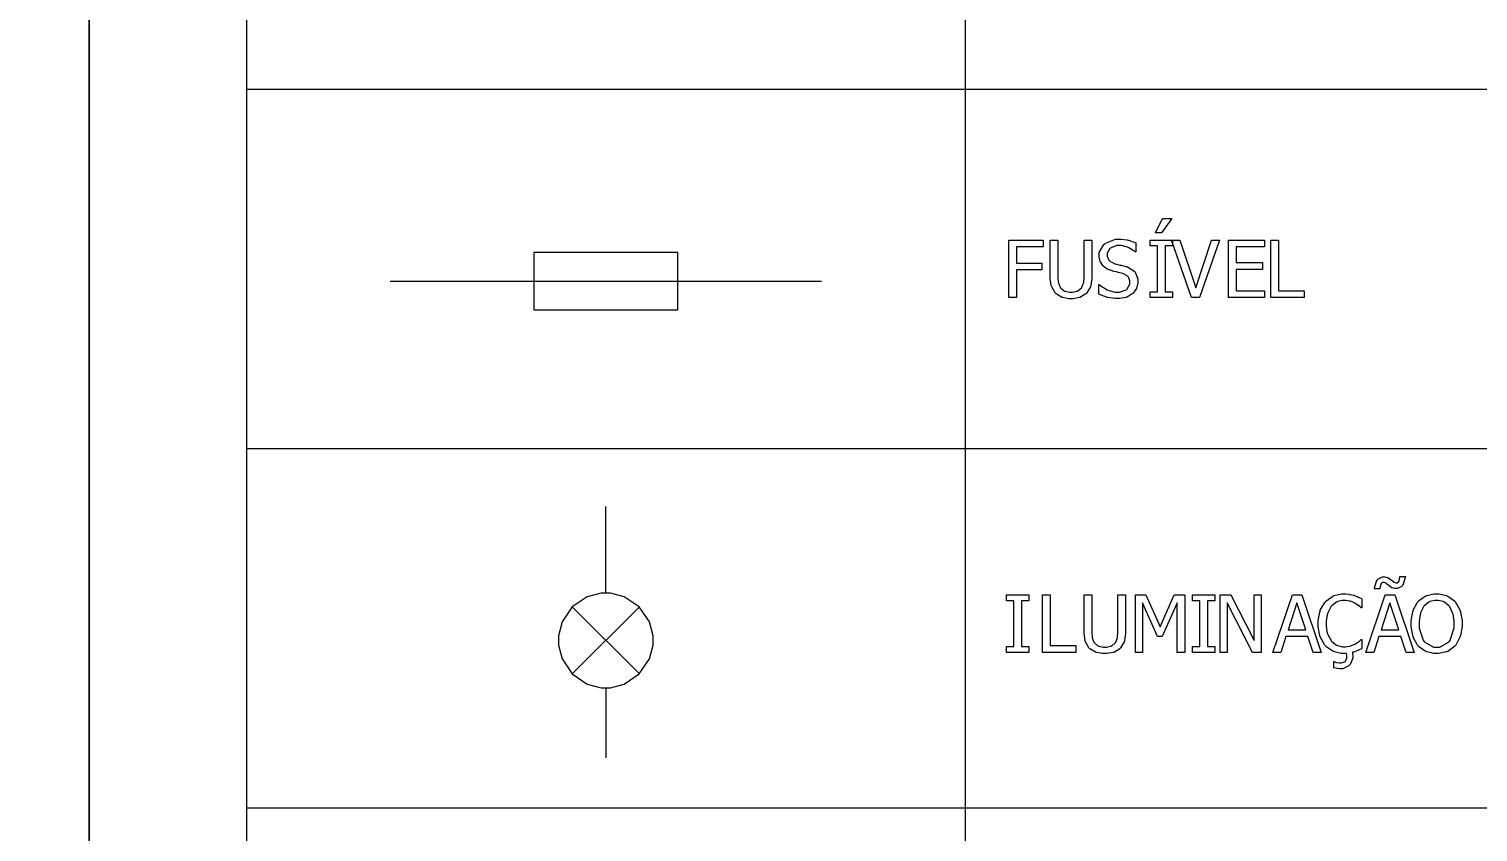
# Model space of a CAD drawing. Header units: millimetres. Extents: x 1974 to 2099, y 1386 to 1555.
# Drawn here: x 2069.255 to 2073.512, y 1481.35 to 1483.71 of the extents above; entities that cross this region are included whole.
import ezdxf

# ---------------------------------------------------------------- set-up
doc = ezdxf.new("R2010")
doc.units = ezdxf.units.MM
for name, color, linetype in [('MARGEM', 1, 'Continuous'), ('TEXTO', 4, 'Continuous'), ('TIMBRE', 7, 'Continuous')]:
    doc.layers.add(name, color=color, linetype=linetype)

msp = doc.modelspace()

# ---------------------------------------------------------------- linework, layer by layer
at = {"layer": 'MARGEM', "color": 7}
for points in [[(2039.7316, 1470.5843), (2069.4316, 1470.5843), (2069.4316, 1491.6093), (2039.7316, 1491.6093)], [(2069.4316, 1470.5843), (2099.1316, 1470.5843), (2099.1316, 1491.6093), (2069.4316, 1491.6093)]]:
    msp.add_lwpolyline(points, close=True, dxfattribs=at)
at = {"layer": 'TEXTO', "color": 0}
for p, q in [((2072.0054, 1489.868), (2072.0054, 1472.9723)), ((2098.7779, 1483.5322), (2069.8934, 1483.5322)), ((2072.5647, 1483.1107), (2072.5851, 1483.1532)), ((2072.6126, 1483.1532), (2072.5817, 1483.1107)), ((2072.5851, 1483.1532), (2072.6126, 1483.1532)), ((2072.5851, 1483.1532), (2072.5851, 1483.1532)), ((2072.1331, 1482.9207), (2072.1331, 1483.0897)), ((2072.1331, 1483.0897), (2072.2342, 1483.0897)), ((2072.2342, 1483.0897), (2072.2342, 1483.0697)), ((2072.2342, 1483.0897), (2072.2342, 1483.0897)), ((2072.2552, 1482.9842), (2072.2552, 1483.0897)), ((2072.2552, 1483.0897), (2072.2777, 1483.0897)), ((2072.2777, 1483.0897), (2072.2777, 1482.9842)), ((2072.355, 1482.9837), (2072.355, 1483.0897)), ((2072.355, 1483.0897), (2072.3774, 1483.0897)), ((2072.3774, 1483.0897), (2072.3774, 1482.9842)), ((2072.3991, 1483.0529), (2072.4124, 1483.0765)), ((2072.4124, 1483.0765), (2072.4151, 1483.0788)), ((2072.4151, 1483.0788), (2072.4177, 1483.0811)), ((2072.4177, 1483.0811), (2072.4464, 1483.0927)), ((2072.4464, 1483.0927), (2072.456, 1483.0927)), ((2072.456, 1483.0927), (2072.4627, 1483.0927)), ((2072.4627, 1483.0927), (2072.4807, 1483.0903)), ((2072.4807, 1483.0903), (2072.4828, 1483.0898)), ((2072.4828, 1483.0898), (2072.4849, 1483.0895)), ((2072.4849, 1483.0895), (2072.5044, 1483.0827)), ((2072.5044, 1483.0827), (2072.5062, 1483.0818)), ((2072.5062, 1483.0818), (2072.5062, 1483.0549)), ((2072.5486, 1483.0724), (2072.5486, 1483.0897)), ((2072.5486, 1483.0897), (2072.6142, 1483.0897)), ((2072.5817, 1483.1107), (2072.5647, 1483.1107)), ((2072.6699, 1482.9207), (2072.6118, 1483.0897)), ((2072.6118, 1483.0897), (2072.6358, 1483.0897)), ((2072.6142, 1483.0897), (2072.6142, 1483.0724)), ((2072.6358, 1483.0897), (2072.6825, 1482.9495)), ((2072.6825, 1482.9495), (2072.7292, 1483.0897)), ((2072.7521, 1483.0897), (2072.6941, 1482.9207)), ((2072.7292, 1483.0897), (2072.7521, 1483.0897)), ((2072.7292, 1483.0897), (2072.7292, 1483.0897)), ((2072.7787, 1482.9207), (2072.7787, 1483.0897)), ((2072.7787, 1483.0897), (2072.8844, 1483.0897)), ((2072.8844, 1483.0897), (2072.8844, 1483.0697)), ((2072.903, 1482.9207), (2072.903, 1483.0897)), ((2072.903, 1483.0897), (2072.9254, 1483.0897)), ((2072.9254, 1483.0897), (2072.9254, 1482.9407)), ((2070.7382, 1483.0534), (2070.7382, 1482.8845)), ((2071.1606, 1483.0534), (2070.7382, 1483.0534)), ((2071.1606, 1482.8845), (2071.1606, 1483.0534)), ((2072.2342, 1483.0697), (2072.1556, 1483.0697)), ((2072.1556, 1483.0697), (2072.1556, 1483.022)), ((2072.3991, 1483.0444), (2072.3991, 1483.0529)), ((2072.3991, 1483.0403), (2072.3991, 1483.0444)), ((2072.4015, 1483.0282), (2072.3991, 1483.0403)), ((2072.4305, 1483.0648), (2072.4225, 1483.0513)), ((2072.4225, 1483.0513), (2072.4225, 1483.0468)), ((2072.4225, 1483.0468), (2072.4225, 1483.0425)), ((2072.4225, 1483.0425), (2072.4272, 1483.0307)), ((2072.4322, 1483.066), (2072.4305, 1483.0648)), ((2072.4337, 1483.0672), (2072.4322, 1483.066)), ((2072.4511, 1483.0733), (2072.4337, 1483.0672)), ((2072.4574, 1483.0733), (2072.4511, 1483.0733)), ((2072.4634, 1483.0733), (2072.4574, 1483.0733)), ((2072.4818, 1483.0688), (2072.4634, 1483.0733)), ((2072.4839, 1483.0678), (2072.4818, 1483.0688)), ((2072.4859, 1483.067), (2072.4839, 1483.0678)), ((2072.5032, 1483.0562), (2072.4859, 1483.067)), ((2072.5046, 1483.0549), (2072.5032, 1483.0562)), ((2072.5062, 1483.0549), (2072.5046, 1483.0549)), ((2072.5702, 1483.0724), (2072.5486, 1483.0724)), ((2072.5702, 1482.9379), (2072.5702, 1483.0724)), ((2072.6142, 1483.0724), (2072.5926, 1483.0724)), ((2072.5926, 1483.0724), (2072.5926, 1482.9379)), ((2072.8844, 1483.0697), (2072.8012, 1483.0697)), ((2072.8012, 1483.0697), (2072.8012, 1483.0234)), ((2072.1556, 1483.022), (2072.2309, 1483.022)), ((2072.2309, 1483.002), (2072.1556, 1483.002)), ((2072.1556, 1483.002), (2072.1556, 1482.9207)), ((2072.2309, 1483.022), (2072.2309, 1483.002)), ((2072.402, 1483.027), (2072.4015, 1483.0282)), ((2072.4025, 1483.0257), (2072.402, 1483.027)), ((2072.4093, 1483.0149), (2072.4025, 1483.0257)), ((2072.4102, 1483.0139), (2072.4093, 1483.0149)), ((2072.4111, 1483.013), (2072.4102, 1483.0139)), ((2072.4212, 1483.0052), (2072.4111, 1483.013)), ((2072.4224, 1483.0047), (2072.4212, 1483.0052)), ((2072.4236, 1483.0041), (2072.4224, 1483.0047)), ((2072.4366, 1482.9992), (2072.4236, 1483.0041)), ((2072.4272, 1483.0307), (2072.4282, 1483.0296)), ((2072.4282, 1483.0296), (2072.4291, 1483.0287)), ((2072.4291, 1483.0287), (2072.4428, 1483.0208)), ((2072.438, 1482.9988), (2072.4366, 1482.9992)), ((2072.4397, 1482.9985), (2072.438, 1482.9988)), ((2072.4532, 1482.9951), (2072.4397, 1482.9985)), ((2072.4428, 1483.0208), (2072.4446, 1483.0203)), ((2072.4446, 1483.0203), (2072.4458, 1483.02)), ((2072.4458, 1483.02), (2072.4603, 1483.0164)), ((2072.4543, 1482.9949), (2072.4532, 1482.9951)), ((2072.4554, 1482.9947), (2072.4543, 1482.9949)), ((2072.4672, 1482.9916), (2072.4554, 1482.9947)), ((2072.4603, 1483.0164), (2072.4621, 1483.0159)), ((2072.4621, 1483.0159), (2072.4637, 1483.0155)), ((2072.4637, 1483.0155), (2072.4781, 1483.0118)), ((2072.4686, 1482.9912), (2072.4672, 1482.9916)), ((2072.4703, 1482.9907), (2072.4686, 1482.9912)), ((2072.4836, 1482.9828), (2072.4703, 1482.9907)), ((2072.4781, 1483.0118), (2072.4792, 1483.0115)), ((2072.4792, 1483.0115), (2072.4822, 1483.0106)), ((2072.4822, 1483.0106), (2072.5034, 1482.9972)), ((2072.5034, 1482.9972), (2072.5048, 1482.9954)), ((2072.5048, 1482.9954), (2072.506, 1482.9936)), ((2072.506, 1482.9936), (2072.5128, 1482.975)), ((2072.8012, 1483.0234), (2072.8787, 1483.0234)), ((2072.8787, 1483.0034), (2072.8012, 1483.0034)), ((2072.8012, 1483.0034), (2072.8012, 1482.9407)), ((2072.8787, 1483.0234), (2072.8787, 1483.0034)), ((2070.3158, 1482.969), (2071.583, 1482.969)), ((2072.2552, 1482.9772), (2072.2552, 1482.9842)), ((2072.2582, 1482.956), (2072.2552, 1482.9772)), ((2072.2588, 1482.954), (2072.2582, 1482.956)), ((2072.2594, 1482.9519), (2072.2588, 1482.954)), ((2072.2698, 1482.9343), (2072.2594, 1482.9519)), ((2072.2777, 1482.9842), (2072.2777, 1482.9794)), ((2072.2777, 1482.9794), (2072.2789, 1482.9659)), ((2072.2789, 1482.9659), (2072.2792, 1482.9646)), ((2072.2792, 1482.9646), (2072.2794, 1482.9633)), ((2072.2794, 1482.9633), (2072.2841, 1482.9513)), ((2072.2841, 1482.9513), (2072.2849, 1482.9502)), ((2072.2849, 1482.9502), (2072.2856, 1482.9492)), ((2072.2856, 1482.9492), (2072.2959, 1482.9404)), ((2072.3363, 1482.9404), (2072.3469, 1482.9492)), ((2072.3469, 1482.9492), (2072.3477, 1482.9502)), ((2072.3477, 1482.9502), (2072.3484, 1482.9513)), ((2072.3484, 1482.9513), (2072.3531, 1482.9633)), ((2072.3531, 1482.9633), (2072.3534, 1482.9645)), ((2072.3534, 1482.9645), (2072.3536, 1482.9659)), ((2072.3536, 1482.9659), (2072.355, 1482.9792)), ((2072.355, 1482.9792), (2072.355, 1482.9837)), ((2072.3732, 1482.952), (2072.3628, 1482.9343)), ((2072.3738, 1482.954), (2072.3732, 1482.952)), ((2072.3744, 1482.9561), (2072.3738, 1482.954)), ((2072.3774, 1482.9767), (2072.3744, 1482.9561)), ((2072.3774, 1482.9842), (2072.3774, 1482.9767)), ((2072.3979, 1482.9309), (2072.3979, 1482.959)), ((2072.3979, 1482.959), (2072.3995, 1482.959)), ((2072.3995, 1482.959), (2072.4013, 1482.9573)), ((2072.4013, 1482.9573), (2072.4223, 1482.9438)), ((2072.4815, 1482.9462), (2072.4894, 1482.9605)), ((2072.4845, 1482.9818), (2072.4836, 1482.9828)), ((2072.4853, 1482.9807), (2072.4845, 1482.9818)), ((2072.4894, 1482.9695), (2072.4853, 1482.9807)), ((2072.4894, 1482.9653), (2072.4894, 1482.9695)), ((2072.4894, 1482.9605), (2072.4894, 1482.9653)), ((2072.5082, 1482.9477), (2072.4987, 1482.9341)), ((2072.5088, 1482.9492), (2072.5082, 1482.9477)), ((2072.5094, 1482.9509), (2072.5088, 1482.9492)), ((2072.5128, 1482.9639), (2072.5094, 1482.9509)), ((2072.5128, 1482.975), (2072.5128, 1482.9688)), ((2072.5128, 1482.9688), (2072.5128, 1482.9639)), ((2072.1556, 1482.9207), (2072.1331, 1482.9207)), ((2072.2714, 1482.9328), (2072.2698, 1482.9343)), ((2072.2726, 1482.9315), (2072.2714, 1482.9328)), ((2072.2884, 1482.9218), (2072.2726, 1482.9315)), ((2072.2903, 1482.9212), (2072.2884, 1482.9218)), ((2072.2921, 1482.9205), (2072.2903, 1482.9212)), ((2072.3098, 1482.9171), (2072.2921, 1482.9205)), ((2072.2959, 1482.9404), (2072.2973, 1482.9399)), ((2072.2973, 1482.9399), (2072.2985, 1482.9393)), ((2072.2985, 1482.9393), (2072.3118, 1482.9364)), ((2072.3163, 1482.9171), (2072.3098, 1482.9171)), ((2072.3118, 1482.9364), (2072.3163, 1482.9364)), ((2072.3163, 1482.9364), (2072.3209, 1482.9364)), ((2072.3224, 1482.9171), (2072.3163, 1482.9171)), ((2072.3163, 1482.9171), (2072.3163, 1482.9171)), ((2072.3209, 1482.9364), (2072.3336, 1482.9393)), ((2072.3407, 1482.9205), (2072.3224, 1482.9171)), ((2072.3336, 1482.9393), (2072.335, 1482.9399)), ((2072.335, 1482.9399), (2072.3363, 1482.9404)), ((2072.3426, 1482.9211), (2072.3407, 1482.9205)), ((2072.3443, 1482.9217), (2072.3426, 1482.9211)), ((2072.3599, 1482.9315), (2072.3443, 1482.9217)), ((2072.3613, 1482.9328), (2072.3599, 1482.9315)), ((2072.3628, 1482.9343), (2072.3613, 1482.9328)), ((2072.3998, 1482.93), (2072.3979, 1482.9309)), ((2072.42, 1482.9221), (2072.3998, 1482.93)), ((2072.4221, 1482.9214), (2072.42, 1482.9221)), ((2072.4242, 1482.9209), (2072.4221, 1482.9214)), ((2072.4223, 1482.9438), (2072.4247, 1482.9428)), ((2072.4455, 1482.9176), (2072.4242, 1482.9209)), ((2072.4247, 1482.9428), (2072.427, 1482.9419)), ((2072.427, 1482.9419), (2072.4456, 1482.9371)), ((2072.4533, 1482.9176), (2072.4455, 1482.9176)), ((2072.4456, 1482.9371), (2072.4518, 1482.9371)), ((2072.4518, 1482.9371), (2072.4588, 1482.9371)), ((2072.4593, 1482.9176), (2072.4533, 1482.9176)), ((2072.4533, 1482.9176), (2072.4533, 1482.9176)), ((2072.4588, 1482.9371), (2072.4783, 1482.9435)), ((2072.4773, 1482.9211), (2072.4593, 1482.9176)), ((2072.4791, 1482.9217), (2072.4773, 1482.9211)), ((2072.4783, 1482.9435), (2072.4799, 1482.9448)), ((2072.4807, 1482.9223), (2072.4791, 1482.9217)), ((2072.4799, 1482.9448), (2072.4815, 1482.9462)), ((2072.4961, 1482.9318), (2072.4807, 1482.9223)), ((2072.4975, 1482.933), (2072.4961, 1482.9318)), ((2072.4987, 1482.9341), (2072.4975, 1482.933)), ((2072.5486, 1482.9207), (2072.5486, 1482.9379)), ((2072.5486, 1482.9379), (2072.5702, 1482.9379)), ((2072.6142, 1482.9207), (2072.5486, 1482.9207)), ((2072.5926, 1482.9379), (2072.6142, 1482.9379)), ((2072.6142, 1482.9379), (2072.6142, 1482.9207)), ((2072.6142, 1482.9379), (2072.6142, 1482.9379)), ((2072.6941, 1482.9207), (2072.6699, 1482.9207)), ((2072.8844, 1482.9207), (2072.7787, 1482.9207)), ((2072.8012, 1482.9407), (2072.8844, 1482.9407)), ((2072.8844, 1482.9407), (2072.8844, 1482.9207)), ((2072.8844, 1482.9207), (2072.8844, 1482.9207)), ((2073.0009, 1482.9207), (2072.903, 1482.9207)), ((2072.9254, 1482.9407), (2073.0009, 1482.9407)), ((2073.0009, 1482.9407), (2073.0009, 1482.9207)), ((2073.0009, 1482.9407), (2073.0009, 1482.9407)), ((2070.7382, 1482.8845), (2071.1606, 1482.8845)), ((2098.7779, 1482.4762), (2069.8934, 1482.4762)), ((2070.9494, 1482.0523), (2070.9494, 1482.3071)), ((2073.2176, 1482.0926), (2073.231, 1482.1)), ((2073.231, 1482.1), (2073.2356, 1482.1)), ((2073.2356, 1482.1), (2073.2382, 1482.1)), ((2073.2382, 1482.1), (2073.2454, 1482.0982)), ((2073.2454, 1482.0982), (2073.2462, 1482.0978)), ((2073.2462, 1482.0978), (2073.247, 1482.0975)), ((2073.247, 1482.0975), (2073.2552, 1482.0921)), ((2073.2802, 1482.0882), (2073.2824, 1482.0992)), ((2073.2824, 1482.0992), (2073.2825, 1482.1006)), ((2073.2825, 1482.1006), (2073.2984, 1482.1006)), ((2073.2825, 1482.1006), (2073.2825, 1482.1006)), ((2073.2982, 1482.0977), (2073.2912, 1482.0756)), ((2073.2984, 1482.1006), (2073.2982, 1482.0977)), ((2073.2078, 1482.0647), (2073.2079, 1482.0676)), ((2073.2236, 1482.0647), (2073.2078, 1482.0647)), ((2073.2079, 1482.0676), (2073.215, 1482.0897)), ((2073.215, 1482.0897), (2073.2164, 1482.0911)), ((2073.2164, 1482.0911), (2073.2176, 1482.0926)), ((2073.226, 1482.0777), (2073.2236, 1482.0662)), ((2073.2236, 1482.0662), (2073.2236, 1482.0647)), ((2073.2264, 1482.0785), (2073.226, 1482.0777)), ((2073.2267, 1482.0794), (2073.2264, 1482.0785)), ((2073.2322, 1482.0836), (2073.2267, 1482.0794)), ((2073.2341, 1482.0836), (2073.2322, 1482.0836)), ((2073.2357, 1482.0836), (2073.2341, 1482.0836)), ((2073.2406, 1482.0816), (2073.2357, 1482.0836)), ((2073.2413, 1482.0811), (2073.2406, 1482.0816)), ((2073.2419, 1482.0807), (2073.2413, 1482.0811)), ((2073.249, 1482.0748), (2073.2419, 1482.0807)), ((2073.2498, 1482.074), (2073.249, 1482.0748)), ((2073.2506, 1482.0733), (2073.2498, 1482.074)), ((2073.2588, 1482.0677), (2073.2506, 1482.0733)), ((2073.2552, 1482.0921), (2073.256, 1482.0913)), ((2073.256, 1482.0913), (2073.2568, 1482.0906)), ((2073.2568, 1482.0906), (2073.2641, 1482.0849)), ((2073.2596, 1482.0673), (2073.2588, 1482.0677)), ((2073.2604, 1482.0671), (2073.2596, 1482.0673)), ((2073.2678, 1482.0652), (2073.2604, 1482.0671)), ((2073.2641, 1482.0849), (2073.2648, 1482.0845)), ((2073.2648, 1482.0845), (2073.2653, 1482.0841)), ((2073.2653, 1482.0841), (2073.2703, 1482.0821)), ((2073.2705, 1482.0652), (2073.2678, 1482.0652)), ((2073.2703, 1482.0821), (2073.272, 1482.0821)), ((2073.2751, 1482.0652), (2073.2705, 1482.0652)), ((2073.272, 1482.0821), (2073.2739, 1482.0821)), ((2073.2739, 1482.0821), (2073.2793, 1482.0865)), ((2073.2887, 1482.0726), (2073.2751, 1482.0652)), ((2073.2793, 1482.0865), (2073.2798, 1482.0873)), ((2073.2798, 1482.0873), (2073.2802, 1482.0882)), ((2073.29, 1482.074), (2073.2887, 1482.0726)), ((2073.2912, 1482.0756), (2073.29, 1482.074)), ((2070.8508, 1482.0115), (2070.8209, 1481.9672)), ((2070.8951, 1482.0414), (2070.8508, 1482.0115)), ((2070.8509, 1482.0115), (2071.048, 1481.8144)), ((2070.8509, 1481.8144), (2071.048, 1482.0115)), ((2070.9359, 1482.0523), (2070.8951, 1482.0414)), ((2070.9494, 1482.0523), (2070.9359, 1482.0523)), ((2070.9629, 1482.0523), (2070.9494, 1482.0523)), ((2071.0037, 1482.0414), (2070.9629, 1482.0523)), ((2071.0479, 1482.0115), (2071.0037, 1482.0414)), ((2071.0778, 1481.9672), (2071.0479, 1482.0115)), ((2072.1265, 1482.0294), (2072.1265, 1482.0466)), ((2072.1265, 1482.0466), (2072.1921, 1482.0466)), ((2072.148, 1482.0294), (2072.1265, 1482.0294)), ((2072.148, 1481.8949), (2072.148, 1482.0294)), ((2072.1921, 1482.0294), (2072.1705, 1482.0294)), ((2072.1705, 1482.0294), (2072.1705, 1481.8949)), ((2072.1921, 1482.0466), (2072.1921, 1482.0294)), ((2072.2324, 1481.8777), (2072.2324, 1482.0466)), ((2072.2324, 1482.0466), (2072.2549, 1482.0466)), ((2072.2549, 1482.0466), (2072.2549, 1481.8977)), ((2072.3545, 1481.9412), (2072.3545, 1482.0466)), ((2072.3545, 1482.0466), (2072.377, 1482.0466)), ((2072.377, 1482.0466), (2072.377, 1481.9412)), ((2072.4542, 1481.9406), (2072.4542, 1482.0466)), ((2072.4542, 1482.0466), (2072.4766, 1482.0466)), ((2072.4766, 1482.0466), (2072.4766, 1481.9412)), ((2072.5056, 1481.8777), (2072.5056, 1482.0466)), ((2072.5056, 1482.0466), (2072.5362, 1482.0466)), ((2072.5702, 1481.9242), (2072.5266, 1482.0232)), ((2072.5266, 1482.0232), (2072.5266, 1481.8777)), ((2072.5362, 1482.0466), (2072.5784, 1481.9526)), ((2072.5784, 1481.9526), (2072.6191, 1482.0466)), ((2072.6279, 1482.0232), (2072.5838, 1481.9242)), ((2072.6191, 1482.0466), (2072.6503, 1482.0466)), ((2072.6279, 1481.8777), (2072.6279, 1482.0232)), ((2072.6503, 1482.0466), (2072.6503, 1481.8777)), ((2072.6503, 1482.0466), (2072.6503, 1482.0466)), ((2072.6729, 1482.0294), (2072.6729, 1482.0466)), ((2072.6729, 1482.0466), (2072.7385, 1482.0466)), ((2072.6944, 1482.0294), (2072.6729, 1482.0294)), ((2072.6944, 1481.8949), (2072.6944, 1482.0294)), ((2072.7385, 1482.0294), (2072.7168, 1482.0294)), ((2072.7168, 1482.0294), (2072.7168, 1481.8949)), ((2072.7385, 1482.0466), (2072.7385, 1482.0294)), ((2072.754, 1481.8777), (2072.754, 1482.0466)), ((2072.754, 1482.0466), (2072.7859, 1482.0466)), ((2072.8497, 1481.8777), (2072.7749, 1482.0233)), ((2072.7749, 1482.0233), (2072.7749, 1481.8777)), ((2072.7859, 1482.0466), (2072.8538, 1481.9129)), ((2072.8538, 1481.9129), (2072.8538, 1482.0466)), ((2072.8538, 1482.0466), (2072.8748, 1482.0466)), ((2072.8748, 1482.0466), (2072.8748, 1481.8777)), ((2072.8748, 1482.0466), (2072.8748, 1482.0466)), ((2072.9095, 1481.8777), (2072.9665, 1482.0466)), ((2072.9797, 1482.0237), (2072.9537, 1481.944)), ((2072.9665, 1482.0466), (2072.9941, 1482.0466)), ((2073.0058, 1481.944), (2072.9797, 1482.0237)), ((2072.9941, 1482.0466), (2073.051, 1481.8777)), ((2073.0486, 1482.0017), (2073.0617, 1482.0245)), ((2073.0617, 1482.0245), (2073.0635, 1482.0264)), ((2073.0635, 1482.0264), (2073.0651, 1482.0283)), ((2073.0651, 1482.0283), (2073.0851, 1482.0428)), ((2073.0796, 1482.0117), (2073.0704, 1481.9936)), ((2073.0808, 1482.013), (2073.0796, 1482.0117)), ((2073.082, 1482.0145), (2073.0808, 1482.013)), ((2073.0961, 1482.0254), (2073.082, 1482.0145)), ((2073.0851, 1482.0428), (2073.0874, 1482.0438)), ((2073.0874, 1482.0438), (2073.0897, 1482.0447)), ((2073.0897, 1482.0447), (2073.1112, 1482.0497)), ((2073.0977, 1482.0261), (2073.0961, 1482.0254)), ((2073.0993, 1482.0269), (2073.0977, 1482.0261)), ((2073.113, 1482.0305), (2073.0993, 1482.0269)), ((2073.1112, 1482.0497), (2073.1184, 1482.0497)), ((2073.1182, 1482.0305), (2073.113, 1482.0305)), ((2073.1223, 1482.0305), (2073.1182, 1482.0305)), ((2073.1184, 1482.0497), (2073.1223, 1482.0497)), ((2073.1223, 1482.0497), (2073.133, 1482.0487)), ((2073.1345, 1482.0286), (2073.1223, 1482.0305)), ((2073.133, 1482.0487), (2073.1343, 1482.0484)), ((2073.1343, 1482.0484), (2073.1355, 1482.0482)), ((2073.1358, 1482.0282), (2073.1345, 1482.0286)), ((2073.1355, 1482.0482), (2073.147, 1482.0456)), ((2073.137, 1482.0279), (2073.1358, 1482.0282)), ((2073.1486, 1482.023), (2073.137, 1482.0279)), ((2073.147, 1482.0456), (2073.1481, 1482.0452)), ((2073.1481, 1482.0452), (2073.1489, 1482.045)), ((2073.1498, 1482.0224), (2073.1486, 1482.023)), ((2073.1489, 1482.045), (2073.1583, 1482.0414)), ((2073.1509, 1482.0219), (2073.1498, 1482.0224)), ((2073.1604, 1482.0155), (2073.1509, 1482.0219)), ((2073.1583, 1482.0414), (2073.1592, 1482.0409)), ((2073.1592, 1482.0409), (2073.1602, 1482.0405)), ((2073.1602, 1482.0405), (2073.1696, 1482.036)), ((2073.1612, 1482.0148), (2073.1604, 1482.0155)), ((2073.1619, 1482.0143), (2073.1612, 1482.0148)), ((2073.1682, 1482.0087), (2073.1619, 1482.0143)), ((2073.1696, 1482.036), (2073.1706, 1482.0354)), ((2073.1706, 1482.0354), (2073.1706, 1482.0083)), ((2073.1827, 1481.8777), (2073.2396, 1482.0466)), ((2073.2529, 1482.0237), (2073.2269, 1481.944)), ((2073.2396, 1482.0466), (2073.2673, 1482.0466)), ((2073.279, 1481.944), (2073.2529, 1482.0237)), ((2073.2673, 1482.0466), (2073.3242, 1481.8777)), ((2073.3217, 1482.0022), (2073.3342, 1482.0253)), ((2073.3342, 1482.0253), (2073.3359, 1482.0271)), ((2073.3359, 1482.0271), (2073.3374, 1482.0291)), ((2073.3374, 1482.0291), (2073.3571, 1482.0433)), ((2073.3516, 1482.0118), (2073.3431, 1481.9938)), ((2073.3528, 1482.0133), (2073.3516, 1482.0118)), ((2073.3539, 1482.0148), (2073.3528, 1482.0133)), ((2073.3674, 1482.0258), (2073.3539, 1482.0148)), ((2073.3571, 1482.0433), (2073.3594, 1482.0443)), ((2073.3594, 1482.0443), (2073.3617, 1482.0453)), ((2073.3617, 1482.0453), (2073.383, 1482.0502)), ((2073.369, 1482.0264), (2073.3674, 1482.0258)), ((2073.3704, 1482.0272), (2073.369, 1482.0264)), ((2073.385, 1482.0307), (2073.3704, 1482.0272)), ((2073.383, 1482.0502), (2073.3902, 1482.0502)), ((2073.3903, 1482.0307), (2073.385, 1482.0307)), ((2073.3902, 1482.0502), (2073.398, 1482.0502)), ((2073.3952, 1482.0307), (2073.3903, 1482.0307)), ((2073.41, 1482.0271), (2073.3952, 1482.0307)), ((2073.398, 1482.0502), (2073.419, 1482.0452)), ((2073.4117, 1482.0264), (2073.41, 1482.0271)), ((2073.4132, 1482.0257), (2073.4117, 1482.0264)), ((2073.4266, 1482.0148), (2073.4132, 1482.0257)), ((2073.419, 1482.0452), (2073.4214, 1482.0441)), ((2073.4214, 1482.0441), (2073.4236, 1482.0432)), ((2073.4236, 1482.0432), (2073.443, 1482.029)), ((2073.4277, 1482.0133), (2073.4266, 1482.0148)), ((2073.4288, 1482.0119), (2073.4277, 1482.0133)), ((2073.4373, 1481.994), (2073.4288, 1482.0119)), ((2073.443, 1482.029), (2073.4446, 1482.0271)), ((2073.4446, 1482.0271), (2073.4462, 1482.0253)), ((2073.4446, 1482.0271), (2073.4446, 1482.0271)), ((2073.4462, 1482.0253), (2073.4587, 1482.0024)), ((2073.0424, 1481.9713), (2073.0468, 1481.9963)), ((2073.0424, 1481.962), (2073.0424, 1481.9713)), ((2073.0468, 1481.9963), (2073.0478, 1481.9989)), ((2073.0478, 1481.9989), (2073.0486, 1482.0017)), ((2073.069, 1481.9892), (2073.0657, 1481.9689)), ((2073.0657, 1481.9689), (2073.0657, 1481.962)), ((2073.0697, 1481.9914), (2073.069, 1481.9892)), ((2073.0704, 1481.9936), (2073.0697, 1481.9914)), ((2073.1687, 1482.0083), (2073.1682, 1482.0087)), ((2073.1706, 1482.0083), (2073.1687, 1482.0083)), ((2073.3156, 1481.9715), (2073.32, 1481.9969)), ((2073.3156, 1481.962), (2073.3156, 1481.9715)), ((2073.32, 1481.9969), (2073.3209, 1481.9995)), ((2073.3209, 1481.9995), (2073.3217, 1482.0022)), ((2073.3419, 1481.9894), (2073.339, 1481.9689)), ((2073.339, 1481.9689), (2073.339, 1481.962)), ((2073.3425, 1481.9915), (2073.3419, 1481.9894)), ((2073.3431, 1481.9938), (2073.3425, 1481.9915)), ((2073.4379, 1481.9919), (2073.4373, 1481.994)), ((2073.4385, 1481.9897), (2073.4379, 1481.9919)), ((2073.4416, 1481.9696), (2073.4385, 1481.9897)), ((2073.4416, 1481.962), (2073.4416, 1481.9696)), ((2073.4587, 1482.0024), (2073.4597, 1481.9996)), ((2073.4597, 1481.9996), (2073.4606, 1481.9969)), ((2073.4606, 1481.9969), (2073.465, 1481.9708)), ((2073.465, 1481.9708), (2073.465, 1481.962)), ((2070.8209, 1481.9672), (2070.81, 1481.9265)), ((2070.81, 1481.9265), (2070.81, 1481.913)), ((2071.0888, 1481.9265), (2071.0778, 1481.9672)), ((2071.0888, 1481.913), (2071.0888, 1481.9265)), ((2072.3545, 1481.9342), (2072.3545, 1481.9412)), ((2072.3575, 1481.913), (2072.3545, 1481.9342)), ((2072.377, 1481.9412), (2072.377, 1481.9363)), ((2072.377, 1481.9363), (2072.3782, 1481.9229)), ((2072.4528, 1481.9229), (2072.4542, 1481.9363)), ((2072.4542, 1481.9363), (2072.4542, 1481.9406)), ((2072.4766, 1481.9337), (2072.4737, 1481.9132)), ((2072.4766, 1481.9412), (2072.4766, 1481.9337)), ((2072.9537, 1481.944), (2073.0058, 1481.944)), ((2072.9537, 1481.944), (2072.9537, 1481.944)), ((2073.0424, 1481.9532), (2073.0424, 1481.962)), ((2073.047, 1481.927), (2073.0424, 1481.9532)), ((2073.0479, 1481.9242), (2073.047, 1481.927)), ((2073.0657, 1481.962), (2073.0657, 1481.9545)), ((2073.0657, 1481.9545), (2073.0692, 1481.9342)), ((2073.0692, 1481.9342), (2073.07, 1481.9321)), ((2073.07, 1481.9321), (2073.0706, 1481.9301)), ((2073.0706, 1481.9301), (2073.0801, 1481.9124)), ((2073.2269, 1481.944), (2073.279, 1481.944)), ((2073.2269, 1481.944), (2073.2269, 1481.944)), ((2073.3156, 1481.9535), (2073.3156, 1481.962)), ((2073.32, 1481.9277), (2073.3156, 1481.9535)), ((2073.3209, 1481.9249), (2073.32, 1481.9277)), ((2073.339, 1481.962), (2073.339, 1481.9494)), ((2073.339, 1481.9494), (2073.3505, 1481.9142)), ((2073.43, 1481.9142), (2073.4416, 1481.9501)), ((2073.4416, 1481.9501), (2073.4416, 1481.962)), ((2073.4416, 1481.962), (2073.4416, 1481.962)), ((2073.4607, 1481.9278), (2073.4598, 1481.925)), ((2073.465, 1481.9528), (2073.4607, 1481.9278)), ((2073.465, 1481.962), (2073.465, 1481.9528)), ((2070.81, 1481.913), (2070.81, 1481.8995)), ((2070.81, 1481.8995), (2070.8209, 1481.8588)), ((2071.0778, 1481.8588), (2071.0888, 1481.8995)), ((2071.0888, 1481.8995), (2071.0888, 1481.913)), ((2071.0888, 1481.913), (2071.0888, 1481.913)), ((2072.1265, 1481.8777), (2072.1265, 1481.8949)), ((2072.1265, 1481.8949), (2072.148, 1481.8949)), ((2072.1705, 1481.8949), (2072.1921, 1481.8949)), ((2072.1921, 1481.8949), (2072.1921, 1481.8777)), ((2072.1921, 1481.8949), (2072.1921, 1481.8949)), ((2072.2549, 1481.8977), (2072.3303, 1481.8977)), ((2072.3303, 1481.8977), (2072.3303, 1481.8777)), ((2072.3303, 1481.8977), (2072.3303, 1481.8977)), ((2072.3581, 1481.9108), (2072.3575, 1481.913)), ((2072.3586, 1481.9088), (2072.3581, 1481.9108)), ((2072.369, 1481.8913), (2072.3586, 1481.9088)), ((2072.3706, 1481.8897), (2072.369, 1481.8913)), ((2072.3719, 1481.8885), (2072.3706, 1481.8897)), ((2072.3877, 1481.8787), (2072.3719, 1481.8885)), ((2072.3782, 1481.9229), (2072.3784, 1481.9215)), ((2072.3784, 1481.9215), (2072.3786, 1481.9203)), ((2072.3786, 1481.9203), (2072.3834, 1481.9082)), ((2072.3834, 1481.9082), (2072.3842, 1481.9071)), ((2072.3842, 1481.9071), (2072.3849, 1481.9061)), ((2072.3849, 1481.9061), (2072.3951, 1481.8975)), ((2072.3951, 1481.8975), (2072.3965, 1481.8968)), ((2072.3965, 1481.8968), (2072.3978, 1481.8963)), ((2072.3978, 1481.8963), (2072.4111, 1481.8934)), ((2072.4111, 1481.8934), (2072.4155, 1481.8934)), ((2072.4155, 1481.8934), (2072.4202, 1481.8934)), ((2072.4202, 1481.8934), (2072.4329, 1481.8963)), ((2072.4329, 1481.8963), (2072.4342, 1481.8968)), ((2072.4342, 1481.8968), (2072.4356, 1481.8975)), ((2072.4356, 1481.8975), (2072.4462, 1481.9061)), ((2072.4592, 1481.8885), (2072.4435, 1481.8787)), ((2072.4462, 1481.9061), (2072.4469, 1481.9071)), ((2072.4469, 1481.9071), (2072.4476, 1481.9083)), ((2072.4476, 1481.9083), (2072.4524, 1481.9203)), ((2072.4524, 1481.9203), (2072.4527, 1481.9215)), ((2072.4527, 1481.9215), (2072.4528, 1481.9229)), ((2072.4605, 1481.8897), (2072.4592, 1481.8885)), ((2072.462, 1481.8911), (2072.4605, 1481.8897)), ((2072.4724, 1481.909), (2072.462, 1481.8911)), ((2072.4731, 1481.9111), (2072.4724, 1481.909)), ((2072.4737, 1481.9132), (2072.4731, 1481.9111)), ((2072.5838, 1481.9242), (2072.5702, 1481.9242)), ((2072.6729, 1481.8777), (2072.6729, 1481.8949)), ((2072.6729, 1481.8949), (2072.6944, 1481.8949)), ((2072.7168, 1481.8949), (2072.7385, 1481.8949)), ((2072.7385, 1481.8949), (2072.7385, 1481.8777)), ((2072.7385, 1481.8949), (2072.7385, 1481.8949)), ((2072.9475, 1481.9249), (2072.9322, 1481.8777)), ((2073.0121, 1481.9249), (2072.9475, 1481.9249)), ((2073.0274, 1481.8777), (2073.0121, 1481.9249)), ((2073.0488, 1481.9215), (2073.0479, 1481.9242)), ((2073.0618, 1481.8986), (2073.0488, 1481.9215)), ((2073.0636, 1481.8968), (2073.0618, 1481.8986)), ((2073.0652, 1481.8949), (2073.0636, 1481.8968)), ((2073.0852, 1481.8811), (2073.0652, 1481.8949)), ((2073.0801, 1481.9124), (2073.0814, 1481.9109)), ((2073.0814, 1481.9109), (2073.0826, 1481.9096)), ((2073.0826, 1481.9096), (2073.0963, 1481.8991)), ((2073.0963, 1481.8991), (2073.0979, 1481.8983)), ((2073.0979, 1481.8983), (2073.0995, 1481.8977)), ((2073.0995, 1481.8977), (2073.1134, 1481.894)), ((2073.1134, 1481.894), (2073.1182, 1481.894)), ((2073.1182, 1481.894), (2073.1226, 1481.894)), ((2073.1226, 1481.894), (2073.1348, 1481.896)), ((2073.1348, 1481.896), (2073.1362, 1481.8964)), ((2073.1362, 1481.8964), (2073.1376, 1481.8968)), ((2073.1376, 1481.8968), (2073.1498, 1481.9018)), ((2073.1592, 1481.8837), (2073.1492, 1481.8799)), ((2073.1498, 1481.9018), (2073.151, 1481.9024)), ((2073.151, 1481.9024), (2073.1519, 1481.903)), ((2073.1519, 1481.903), (2073.161, 1481.909)), ((2073.1601, 1481.8842), (2073.1592, 1481.8837)), ((2073.1609, 1481.8845), (2073.1601, 1481.8842)), ((2073.1696, 1481.8887), (2073.1609, 1481.8845)), ((2073.161, 1481.909), (2073.1617, 1481.9096)), ((2073.1617, 1481.9096), (2073.1624, 1481.9102)), ((2073.1624, 1481.9102), (2073.1683, 1481.9155)), ((2073.1683, 1481.9155), (2073.1688, 1481.9159)), ((2073.1688, 1481.9159), (2073.1706, 1481.9159)), ((2073.1706, 1481.8891), (2073.1696, 1481.8887)), ((2073.1706, 1481.9159), (2073.1706, 1481.8891)), ((2073.2207, 1481.9249), (2073.2054, 1481.8777)), ((2073.2852, 1481.9249), (2073.2207, 1481.9249)), ((2073.3006, 1481.8777), (2073.2852, 1481.9249)), ((2073.3216, 1481.9222), (2073.3209, 1481.9249)), ((2073.3341, 1481.8991), (2073.3216, 1481.9222)), ((2073.3358, 1481.8972), (2073.3341, 1481.8991)), ((2073.3374, 1481.8953), (2073.3358, 1481.8972)), ((2073.357, 1481.881), (2073.3374, 1481.8953)), ((2073.3505, 1481.9142), (2073.3529, 1481.9112)), ((2073.3529, 1481.9112), (2073.3552, 1481.9083)), ((2073.3552, 1481.9083), (2073.3815, 1481.8936)), ((2073.3815, 1481.8936), (2073.3903, 1481.8936)), ((2073.3903, 1481.8936), (2073.3996, 1481.8936)), ((2073.3996, 1481.8936), (2073.4254, 1481.9083)), ((2073.4429, 1481.8952), (2073.4228, 1481.8808)), ((2073.4254, 1481.9083), (2073.4277, 1481.9112)), ((2073.4277, 1481.9112), (2073.43, 1481.9142)), ((2073.4446, 1481.8972), (2073.4429, 1481.8952)), ((2073.4463, 1481.8991), (2073.4446, 1481.8972)), ((2073.4589, 1481.9223), (2073.4463, 1481.8991)), ((2073.4598, 1481.925), (2073.4589, 1481.9223)), ((2070.8209, 1481.8588), (2070.8508, 1481.8144)), ((2071.0479, 1481.8144), (2071.0778, 1481.8588)), ((2072.1921, 1481.8777), (2072.1265, 1481.8777)), ((2072.3303, 1481.8777), (2072.2324, 1481.8777)), ((2072.3895, 1481.878), (2072.3877, 1481.8787)), ((2072.3914, 1481.8775), (2072.3895, 1481.878)), ((2072.409, 1481.8742), (2072.3914, 1481.8775)), ((2072.4155, 1481.8742), (2072.409, 1481.8742)), ((2072.4216, 1481.8742), (2072.4155, 1481.8742)), ((2072.4155, 1481.8742), (2072.4155, 1481.8742)), ((2072.44, 1481.8775), (2072.4216, 1481.8742)), ((2072.4418, 1481.878), (2072.44, 1481.8775)), ((2072.4435, 1481.8787), (2072.4418, 1481.878)), ((2072.5266, 1481.8777), (2072.5056, 1481.8777)), ((2072.6503, 1481.8777), (2072.6279, 1481.8777)), ((2072.7385, 1481.8777), (2072.6729, 1481.8777)), ((2072.7749, 1481.8777), (2072.754, 1481.8777)), ((2072.8748, 1481.8777), (2072.8497, 1481.8777)), ((2072.9322, 1481.8777), (2072.9095, 1481.8777)), ((2072.9322, 1481.8777), (2072.9322, 1481.8777)), ((2073.051, 1481.8777), (2073.0274, 1481.8777)), ((2073.0875, 1481.8802), (2073.0852, 1481.8811)), ((2073.0899, 1481.8793), (2073.0875, 1481.8802)), ((2073.0885, 1481.8325), (2073.0885, 1481.8506)), ((2073.0885, 1481.8506), (2073.0896, 1481.8506)), ((2073.0896, 1481.8506), (2073.09, 1481.8504)), ((2073.1103, 1481.8747), (2073.0899, 1481.8793)), ((2073.09, 1481.8504), (2073.096, 1481.8483)), ((2073.096, 1481.8483), (2073.0967, 1481.8481)), ((2073.0967, 1481.8481), (2073.0974, 1481.8479)), ((2073.0974, 1481.8479), (2073.1035, 1481.8467)), ((2073.1035, 1481.8467), (2073.1057, 1481.8467)), ((2073.1057, 1481.8467), (2073.1096, 1481.8467)), ((2073.1096, 1481.8467), (2073.1204, 1481.8505)), ((2073.118, 1481.8747), (2073.1103, 1481.8747)), ((2073.119, 1481.8747), (2073.118, 1481.8747)), ((2073.118, 1481.8747), (2073.118, 1481.8747)), ((2073.122, 1481.8747), (2073.119, 1481.8747)), ((2073.1204, 1481.8505), (2073.1213, 1481.8512)), ((2073.1213, 1481.8512), (2073.1221, 1481.852)), ((2073.1223, 1481.8747), (2073.122, 1481.8747)), ((2073.1221, 1481.852), (2073.1263, 1481.8621)), ((2073.1225, 1481.8749), (2073.1223, 1481.8747)), ((2073.1256, 1481.8749), (2073.1225, 1481.8749)), ((2073.126, 1481.8749), (2073.1256, 1481.8749)), ((2073.126, 1481.8746), (2073.126, 1481.8749)), ((2073.1262, 1481.8711), (2073.126, 1481.8746)), ((2073.1262, 1481.8699), (2073.1262, 1481.8711)), ((2073.1262, 1481.8695), (2073.1262, 1481.8699)), ((2073.1263, 1481.8667), (2073.1262, 1481.8695)), ((2073.1263, 1481.8655), (2073.1263, 1481.8667)), ((2073.1263, 1481.8621), (2073.1263, 1481.8655)), ((2073.1344, 1481.8402), (2073.1328, 1481.8385)), ((2073.1359, 1481.8419), (2073.1344, 1481.8402)), ((2073.1437, 1481.8608), (2073.1359, 1481.8419)), ((2073.1432, 1481.8781), (2073.1431, 1481.878)), ((2073.1431, 1481.878), (2073.1431, 1481.8778)), ((2073.1431, 1481.8778), (2073.1433, 1481.874)), ((2073.1451, 1481.8786), (2073.1432, 1481.8781)), ((2073.1433, 1481.874), (2073.1434, 1481.8736)), ((2073.1434, 1481.8736), (2073.1434, 1481.8732)), ((2073.1434, 1481.8732), (2073.1437, 1481.869)), ((2073.1437, 1481.869), (2073.1437, 1481.8676)), ((2073.1437, 1481.8676), (2073.1437, 1481.8608)), ((2073.1454, 1481.8786), (2073.1451, 1481.8786)), ((2073.1457, 1481.8787), (2073.1454, 1481.8786)), ((2073.1479, 1481.8795), (2073.1457, 1481.8787)), ((2073.1481, 1481.8795), (2073.1479, 1481.8795)), ((2073.1492, 1481.8799), (2073.1481, 1481.8795)), ((2073.2054, 1481.8777), (2073.1827, 1481.8777)), ((2073.2054, 1481.8777), (2073.2054, 1481.8777)), ((2073.3242, 1481.8777), (2073.3006, 1481.8777)), ((2073.3593, 1481.88), (2073.357, 1481.881)), ((2073.3616, 1481.879), (2073.3593, 1481.88)), ((2073.3824, 1481.8742), (2073.3616, 1481.879)), ((2073.3902, 1481.8742), (2073.3824, 1481.8742)), ((2073.3972, 1481.8742), (2073.3902, 1481.8742)), ((2073.4183, 1481.879), (2073.3972, 1481.8742)), ((2073.4206, 1481.8798), (2073.4183, 1481.879)), ((2073.4228, 1481.8808), (2073.4206, 1481.8798)), ((2070.8508, 1481.8144), (2070.8951, 1481.7846)), ((2071.0037, 1481.7846), (2071.0479, 1481.8144)), ((2073.0893, 1481.8323), (2073.0885, 1481.8325)), ((2073.0978, 1481.8305), (2073.0893, 1481.8323)), ((2073.0988, 1481.8305), (2073.0978, 1481.8305)), ((2073.0996, 1481.8303), (2073.0988, 1481.8305)), ((2073.106, 1481.8297), (2073.0996, 1481.8303)), ((2073.1086, 1481.8297), (2073.106, 1481.8297)), ((2073.1146, 1481.8297), (2073.1086, 1481.8297)), ((2073.1328, 1481.8385), (2073.1146, 1481.8297)), ((2070.8951, 1481.7846), (2070.9359, 1481.7736)), ((2070.9359, 1481.7736), (2070.9494, 1481.7736)), ((2070.9494, 1481.7736), (2070.9494, 1481.568)), ((2070.9494, 1481.7736), (2070.9629, 1481.7736)), ((2070.9629, 1481.7736), (2071.0037, 1481.7846)), ((2098.7779, 1481.4202), (2069.8934, 1481.4202))]:
    msp.add_line(p, q, dxfattribs=at)
at = {"layer": 'TIMBRE', "color": 12}
msp.add_lwpolyline([(2069.8934, 1470.9723), (2098.7779, 1470.9723), (2098.7779, 1490.6093), (2069.8934, 1490.6093)], close=True, dxfattribs=at)

doc.saveas('drawing.dxf')
